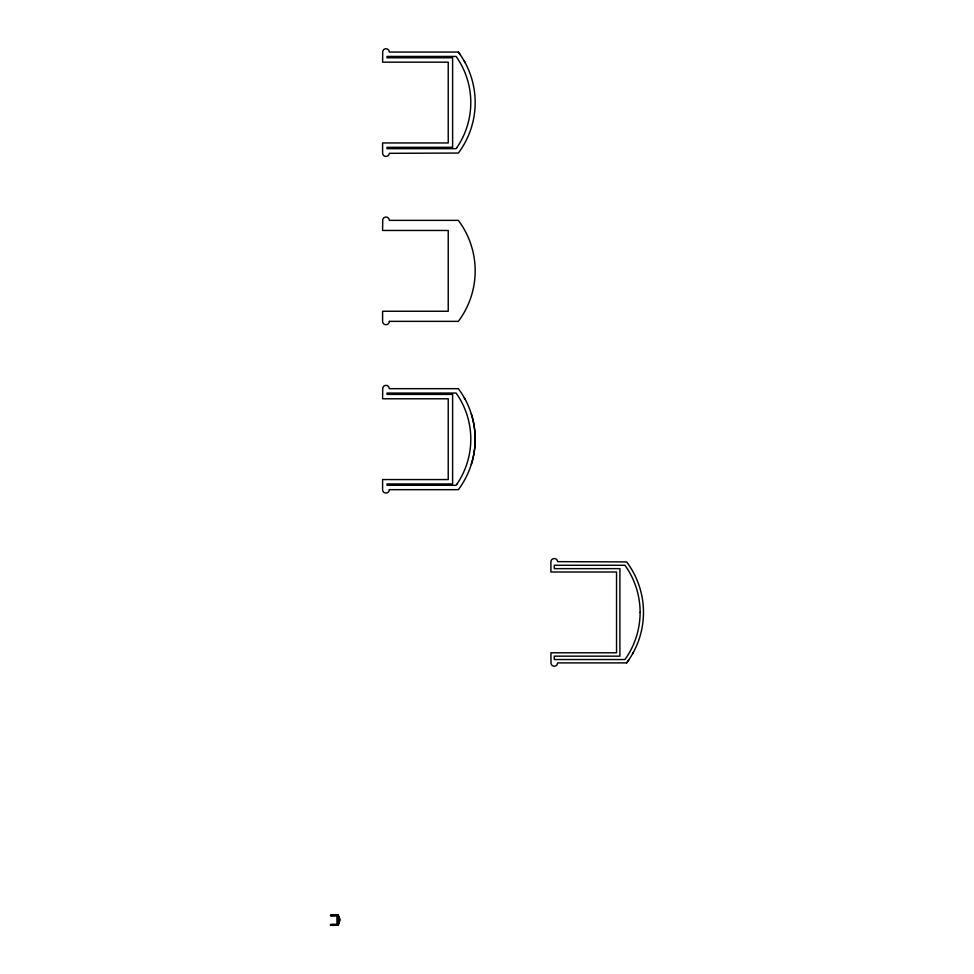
<?xml version="1.0" encoding="UTF-8"?>
<svg xmlns="http://www.w3.org/2000/svg" width="974" height="974" viewBox="0 0 974 974"><rect width="100%" height="100%" fill="white"/><g stroke="black" fill="none" stroke-linecap="round" stroke-linejoin="round"><path stroke-width="1.46" d="M339.439 920.296L339.269 921.818A11.992 11.992 0 0 1 339.11 922.463L338.915 923.084A11.992 11.992 0 0 1 338.672 923.693A11.992 11.992 0 0 1 338.38 924.277C334.033 926.992 323.551 923.815 337.491 924.691M471.294 464.415C476.456 448.113 476.456 430.228 471.294 413.926M339.147 922.914L339.549 918.993M632.564 653.834L633.441 652.263M338.38 924.277L338.039 924.837A8.766 8.766 0 0 0 338.039 915.329L338.27 915.694M628.754 659.958L626.647 662.892L557.639 662.892A3.36 3.36 0 0 1 551.028 663.769L550.907 652.799L616.542 652.799L616.542 572.006L550.907 572.006L550.907 561.913A3.36 3.36 0 0 1 554.145 558.552A3.36 3.36 0 0 1 557.627 561.645L626.647 561.913A84.154 84.154 0 0 1 626.647 662.892M458.34 52.06L389.332 52.06A3.36 3.36 0 0 0 382.721 51.196L382.599 62.166L448.235 62.166L448.235 142.947L382.599 142.947L382.599 153.052A3.36 3.36 0 0 0 385.838 156.412A3.36 3.36 0 0 0 389.32 153.32L458.34 153.052A84.154 84.154 0 0 0 458.34 52.06L460.446 54.994M337.917 915.268L330.697 915.536L337.491 915.475M337.929 917.216L339.147 917.216M337.929 922.938L339.147 922.938M464.257 61.119L465.134 62.701M464.257 397.733L465.134 399.316M338.575 916.278L338.672 916.473A11.992 11.992 0 0 1 338.915 917.082L339.049 917.496A11.992 11.992 0 0 1 339.22 918.129M339.22 917.447L339.549 918.969M339.342 918.774L339.439 920.077M337.43 915.536L337.43 924.63M640.113 612.403C640.137 629.192 634.756 645.92 624.943 659.532L554.279 659.532L554.279 656.159L619.914 656.159L619.914 568.646L554.279 568.646L554.279 565.273L624.943 565.273C634.756 578.885 640.137 595.625 640.113 612.403M389.332 321.359L389.32 321.627A3.36 3.36 0 0 1 385.838 324.719A3.36 3.36 0 0 1 382.599 321.359L382.599 311.254L448.235 311.254L448.235 230.473L382.599 230.473L382.721 219.503A3.36 3.36 0 0 1 389.332 220.368L458.34 220.368A84.154 84.154 0 0 1 458.34 321.359L389.332 321.359M389.332 489.666L389.32 489.934A3.36 3.36 0 0 1 385.838 493.027A3.36 3.36 0 0 1 382.599 489.666L382.599 479.561L448.235 479.561L448.235 398.78L382.599 398.78L382.721 387.81A3.36 3.36 0 0 1 389.332 388.675L458.34 388.675A84.154 84.154 0 0 1 458.34 489.666L389.332 489.666M456.83 147.646L456.112 148.669L386.982 148.669L386.982 147.33L452.618 147.33L452.618 57.783L386.982 57.783L386.982 56.443L456.112 56.443L456.83 57.478A79.783 79.783 0 0 1 456.83 147.646M456.83 484.261L456.112 485.283L386.982 485.283L386.982 483.944L452.618 483.944L452.618 394.397L386.982 394.397L386.982 393.058L456.112 393.058L456.83 394.093A79.783 79.783 0 0 1 456.83 484.261M338.051 915.036L330.527 915.036L330.527 915.706L337.26 915.706L337.26 924.46L330.527 924.46L330.527 925.13L338.051 925.13A8.924 8.924 0 0 0 338.051 915.049"/></g></svg>
